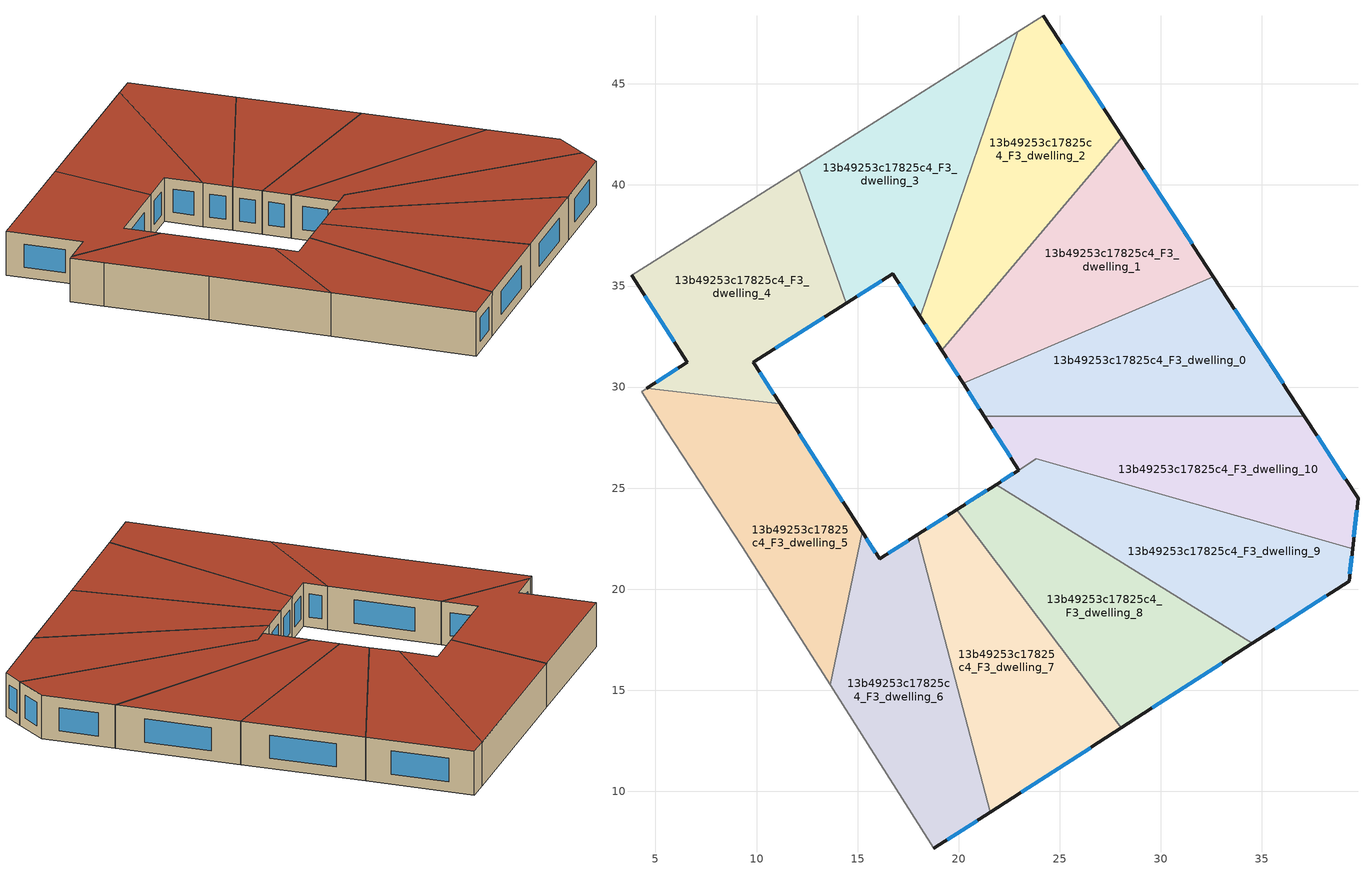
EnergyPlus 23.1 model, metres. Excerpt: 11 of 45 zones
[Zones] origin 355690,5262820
13b49253c17825c4_F3_dwelling_0
 floor to 13b49253c17825c4_F2_dwelling_0 (EU_floor_Construction): 32.61,35.47 37.11,28.55 21.27,28.55 20.22,30.18 z9
 wall outside (EU_wall_Construction): 20.22,30.18 21.27,28.55 / 37.11,28.55 32.61,35.47 z9:12
 wall to 13b49253c17825c4_F3_dwelling_1 (EU_wall_Construction): 32.61,35.47 20.22,30.18 z9:12
 wall to 13b49253c17825c4_F3_dwelling_10 (EU_wall_Construction): 21.27,28.55 37.11,28.55 z9:12
 window (EU_Window_Construction): 20.47,29.8 21.02,28.94 / 36.06,30.18 33.67,33.84 z9.7:11.3
 roof outside (EU_roof_Construction): 37.11,28.55 32.61,35.47 20.22,30.18 21.27,28.55 z12
13b49253c17825c4_F3_dwelling_1
 floor to 13b49253c17825c4_F2_dwelling_1 (EU_floor_Construction): 28.1,42.38 32.61,35.47 20.22,30.18 19.17,31.82 z9
 wall outside (EU_wall_Construction): 19.17,31.82 20.22,30.18 / 32.61,35.47 28.1,42.38 z9:12
 wall to 13b49253c17825c4_F3_dwelling_2 (EU_wall_Construction): 28.1,42.38 19.17,31.82 z9:12
 window (EU_Window_Construction): 19.42,31.43 19.98,30.57 / 31.55,37.09 29.16,40.76 z9.7:11.3
 roof outside (EU_roof_Construction): 32.61,35.47 28.1,42.38 19.17,31.82 20.22,30.18 z12
13b49253c17825c4_F3_dwelling_10
 floor to 13b49253c17825c4_F2_dwelling_10 (EU_floor_Construction): 37.11,28.55 39.76,24.49 39.49,22 23.84,26.45 22.98,25.89 21.27,28.55 z9
 wall outside (EU_wall_Construction): 21.27,28.55 22.98,25.89 / 39.49,22 39.76,24.49 37.11,28.55 z9:12
 wall to 13b49253c17825c4_F3_dwelling_9 (EU_wall_Construction): 22.98,25.89 23.84,26.45 / 23.84,26.44 39.49,22 z9:12
 window (EU_Window_Construction): 21.67,27.93 22.58,26.52 / 39.14,25.44 37.74,27.6 / 39.56,22.58 39.7,23.9 z9.7:11.3
 roof outside (EU_roof_Construction): 39.49,22 39.76,24.49 37.11,28.55 21.27,28.55 22.98,25.89 23.84,26.45 z12
13b49253c17825c4_F3_dwelling_2
 floor to 13b49253c17825c4_F2_dwelling_2 (EU_floor_Construction): 24.2,48.38 28.1,42.38 19.17,31.82 18.1,33.49 22.91,47.57 z9
 wall outside (EU_wall_Construction): 18.1,33.49 19.17,31.82 / 28.1,42.38 24.2,48.38 z9:12
 wall to 13b49253c17825c4_F3_dwelling_3 (EU_wall_Construction): 22.91,47.57 18.1,33.49 z9:12
 wall adiabatic (EU_wall_Construction): 24.2,48.38 22.91,47.57 z9:12
 window (EU_Window_Construction): 18.35,33.1 18.92,32.21 / 27.19,43.79 25.11,46.97 z9.7:11.3
 roof outside (EU_roof_Construction): 19.17,31.82 28.1,42.38 24.2,48.38 22.91,47.57 18.1,33.49 z12
13b49253c17825c4_F3_dwelling_3
 floor to 13b49253c17825c4_F2_dwelling_3 (EU_floor_Construction): 22.91,47.57 18.1,33.49 16.74,35.61 14.44,34.15 12.1,40.76 z9
 wall outside (EU_wall_Construction): 14.44,34.15 16.74,35.61 18.1,33.49 z9:12
 wall to 13b49253c17825c4_F3_dwelling_4 (EU_wall_Construction): 12.1,40.76 14.44,34.15 z9:12
 wall adiabatic (EU_wall_Construction): 22.91,47.57 12.1,40.76 z9:12
 window (EU_Window_Construction): 17.06,35.11 17.78,33.99 / 14.98,34.49 16.2,35.27 z9.7:11.3
 roof outside (EU_roof_Construction): 18.1,33.49 22.91,47.57 12.1,40.76 14.44,34.15 16.74,35.61 z12
13b49253c17825c4_F3_dwelling_4
 floor to 13b49253c17825c4_F2_dwelling_4 (EU_floor_Construction): 12.1,40.76 14.44,34.15 9.85,31.22 11.16,29.17 4.57,29.94 6.58,31.22 3.81,35.53 z9
 wall outside (EU_wall_Construction): 11.16,29.17 9.85,31.22 14.44,34.15 / 3.81,35.53 6.58,31.22 4.57,29.94 z9:12
 wall adiabatic (EU_wall_Construction): 12.1,40.76 3.81,35.53 z9:12
 wall to 13b49253c17825c4_F3_dwelling_5 (EU_wall_Construction): 4.57,29.94 11.16,29.17 z9:12
 window (EU_Window_Construction): 10.93,31.91 13.36,33.46 / 10.85,29.65 10.16,30.74 / 6.11,30.92 5.04,30.24 / 4.46,34.52 5.93,32.24 z9.7:11.3
 roof outside (EU_roof_Construction): 11.16,29.17 9.85,31.22 14.44,34.15 12.1,40.76 3.81,35.53 6.58,31.22 4.57,29.94 z12
13b49253c17825c4_F3_dwelling_5
 floor to 13b49253c17825c4_F2_dwelling_5 (EU_floor_Construction): 11.16,29.17 15.22,22.85 13.64,15.27 9.3,22.11 5.52,27.88 4.31,29.78 4.57,29.94 z9
 wall outside (EU_wall_Construction): 15.22,22.85 11.16,29.17 z9:12
 wall to 13b49253c17825c4_F3_dwelling_6 (EU_wall_Construction): 13.64,15.27 15.22,22.85 z9:12
 wall adiabatic (EU_wall_Construction): 4.57,29.94 4.31,29.78 5.52,27.88 9.3,22.11 13.64,15.27 z9:12
 window (EU_Window_Construction): 14.27,24.33 12.12,27.69 z9.7:11.3
 roof outside (EU_roof_Construction): 13.64,15.27 15.22,22.85 11.16,29.17 4.57,29.94 4.31,29.78 5.52,27.88 9.3,22.11 z12
13b49253c17825c4_F3_dwelling_6
 floor to 13b49253c17825c4_F2_dwelling_6 (EU_floor_Construction): 17.96,22.69 21.57,8.97 18.78,7.17 13.64,15.27 15.22,22.85 16.09,21.49 z9
 wall outside (EU_wall_Construction): 17.96,22.69 16.09,21.49 15.22,22.85 / 18.78,7.17 21.57,8.97 z9:12
 wall to 13b49253c17825c4_F3_dwelling_7 (EU_wall_Construction): 21.57,8.97 17.96,22.69 z9:12
 wall adiabatic (EU_wall_Construction): 13.64,15.27 18.78,7.17 z9:12
 window (EU_Window_Construction): 15.88,21.81 15.42,22.53 / 17.52,22.41 16.53,21.77 / 19.43,7.59 20.91,8.54 z9.7:11.3
 roof outside (EU_roof_Construction): 21.57,8.97 17.96,22.69 16.09,21.49 15.22,22.85 13.64,15.27 18.78,7.17 z12
13b49253c17825c4_F3_dwelling_7
 floor to 13b49253c17825c4_F2_dwelling_7 (EU_floor_Construction): 19.9,23.93 28.05,13.14 21.57,8.97 17.96,22.69 z9
 wall outside (EU_wall_Construction): 19.9,23.93 17.96,22.69 / 21.57,8.97 28.05,13.14 z9:12
 wall to 13b49253c17825c4_F3_dwelling_8 (EU_wall_Construction): 28.05,13.14 19.9,23.93 z9:12
 window (EU_Window_Construction): 19.45,23.64 18.41,22.98 / 23.09,9.95 26.53,12.16 z9.7:11.3
 roof outside (EU_roof_Construction): 28.05,13.14 19.9,23.93 17.96,22.69 21.57,8.97 z12
13b49253c17825c4_F3_dwelling_8
 floor to 13b49253c17825c4_F2_dwelling_8 (EU_floor_Construction): 34.54,17.32 28.05,13.14 19.9,23.93 21.86,25.18 z9
 wall outside (EU_wall_Construction): 21.86,25.18 19.9,23.93 / 28.05,13.14 34.54,17.32 z9:12
 wall to 13b49253c17825c4_F3_dwelling_9 (EU_wall_Construction): 34.54,17.32 21.86,25.18 z9:12
 window (EU_Window_Construction): 21.4,24.89 20.36,24.22 / 29.57,14.12 33.02,16.34 z9.7:11.3
 roof outside (EU_roof_Construction): 34.54,17.32 21.86,25.18 19.9,23.93 28.05,13.14 z12
13b49253c17825c4_F3_dwelling_9
 floor to 13b49253c17825c4_F2_dwelling_9 (EU_floor_Construction): 39.49,22 39.32,20.4 34.54,17.32 21.86,25.18 22.98,25.89 23.84,26.44 z9
 wall outside (EU_wall_Construction): 34.54,17.32 39.32,20.4 39.49,22 / 22.97,25.89 21.86,25.18 z9:12
 window (EU_Window_Construction): 39.36,20.77 39.45,21.62 / 35.66,18.04 38.2,19.67 / 22.71,25.72 22.12,25.35 z9.7:11.3
 roof outside (EU_roof_Construction): 39.32,20.4 39.49,22 23.84,26.44 22.98,25.89 21.86,25.18 34.54,17.32 z12
[Building]
EU S2 Campaign: North Axis=0; Terrain=City; Solar Distribution=FullExterior
[Site:Location]
Budapest.Ferenc.Liszt.Intl.AP: Latitude=47.437; Longitude=19.256; Time Zone=1; Elevation=185
[SizingPeriod:WeatherFileDays]
AnnualSizingPeriod: Begin Month=1; Begin Day of Month=1; End Month=12; End Day of Month=31; Day of Week for Start Day=Monday; Use Weather File Daylight Saving Period=No; Use Weather File Rain and Snow Indicators=No
[MATERIAL]
EU_InternalMass_Material: Roughness=MediumRough; Thickness=0.1; Conductivity=1; Density=1800; Specific Heat=900; Thermal Absorptance=0.9; Solar Absorptance=0.7; Visible Absorptance=0.7
[MATERIAL:NOMASS] Roughness=MediumRough; Thermal Absorptance=0.9; Solar Absorptance=0.7; Visible Absorptance=0.7
Name | Thermal Resistance
EU_wall_NoMass | 0.832559
EU_roof_NoMass | 1.39638
EU_floor_NoMass | 0.872794
[WINDOWMATERIAL:SIMPLEGLAZINGSYSTEM]
EU_Window_SimpleGlazing: UFactor=2.79869; Solar Heat Gain Coefficient=0.75; Visible Transmittance=0.75
[CONSTRUCTION]
EU_wall_Construction: EU_wall_NoMass
EU_roof_Construction: EU_roof_NoMass
EU_floor_Construction: EU_floor_NoMass
EU_Window_Construction: EU_Window_SimpleGlazing
EU_InternalMass_Construction: EU_InternalMass_Material
[ZONE] Type=1; Multiplier=1; Ceiling Height=autocalculate; Floor Area=autocalculate; Part of Total Floor Area=Yes
Name | Volume
13b49253c17825c4_F3_dwelling_0; 13b49253c17825c4_F3_dwelling_7 | 202.811
13b49253c17825c4_F3_dwelling_1 | 202.842
13b49253c17825c4_F3_dwelling_10 | 204.605
13b49253c17825c4_F3_dwelling_2 | 202.789
13b49253c17825c4_F3_dwelling_3 | 202.84
13b49253c17825c4_F3_dwelling_4 | 202.809
13b49253c17825c4_F3_dwelling_5 | 202.829
13b49253c17825c4_F3_dwelling_6 | 202.822
13b49253c17825c4_F3_dwelling_8 | 202.82
13b49253c17825c4_F3_dwelling_9 | 201.003
[INTERNALMASS] Construction=EU_InternalMass_Construction
Name | Zone or ZoneList | Surface Area
13b49253c17825c4_F3_dwelling_0_EU_InternalMass | 13b49253c17825c4_F3_dwelling_0 | 67.6035
13b49253c17825c4_F3_dwelling_1_EU_InternalMass | 13b49253c17825c4_F3_dwelling_1 | 67.6139
13b49253c17825c4_F3_dwelling_2_EU_InternalMass | 13b49253c17825c4_F3_dwelling_2 | 67.5963
13b49253c17825c4_F3_dwelling_3_EU_InternalMass | 13b49253c17825c4_F3_dwelling_3 | 67.6134
13b49253c17825c4_F3_dwelling_4_EU_InternalMass | 13b49253c17825c4_F3_dwelling_4 | 67.6031
13b49253c17825c4_F3_dwelling_5_EU_InternalMass | 13b49253c17825c4_F3_dwelling_5 | 67.6098
13b49253c17825c4_F3_dwelling_6_EU_InternalMass | 13b49253c17825c4_F3_dwelling_6 | 67.6074
13b49253c17825c4_F3_dwelling_7_EU_InternalMass | 13b49253c17825c4_F3_dwelling_7 | 67.6039
13b49253c17825c4_F3_dwelling_8_EU_InternalMass | 13b49253c17825c4_F3_dwelling_8 | 67.6067
13b49253c17825c4_F3_dwelling_9_EU_InternalMass | 13b49253c17825c4_F3_dwelling_9 | 67.003
13b49253c17825c4_F3_dwelling_10_EU_InternalMass | 13b49253c17825c4_F3_dwelling_10 | 68.2014
[OTHEREQUIPMENT] Fuel Type=Electricity; Design Level Calculation Method=Watts/Area; Power per Zone Floor Area=1; Fraction Latent=0; Fraction Radiant=0; Fraction Lost=0; Carbon Dioxide Generation Rate=0; EndUse Subcategory=EU_Step8_InternalGains
Name | Zone or ZoneList or Space or SpaceList | Schedule
EU_Step8_InternalGain_13b49253c17825c4_F3_dwelling_0_f000 | 13b49253c17825c4_F3_dwelling_0 | EU_Step8_GainSchedule_13b49253c17825c4_F3_dwelling_0_f000
EU_Step8_InternalGain_13b49253c17825c4_F3_dwelling_1_f000 | 13b49253c17825c4_F3_dwelling_1 | EU_Step8_GainSchedule_13b49253c17825c4_F3_dwelling_1_f000
EU_Step8_InternalGain_13b49253c17825c4_F3_dwelling_2_f000 | 13b49253c17825c4_F3_dwelling_2 | EU_Step8_GainSchedule_13b49253c17825c4_F3_dwelling_2_f000
EU_Step8_InternalGain_13b49253c17825c4_F3_dwelling_3_f000 | 13b49253c17825c4_F3_dwelling_3 | EU_Step8_GainSchedule_13b49253c17825c4_F3_dwelling_3_f000
EU_Step8_InternalGain_13b49253c17825c4_F3_dwelling_4_f000 | 13b49253c17825c4_F3_dwelling_4 | EU_Step8_GainSchedule_13b49253c17825c4_F3_dwelling_4_f000
EU_Step8_InternalGain_13b49253c17825c4_F3_dwelling_5_f000 | 13b49253c17825c4_F3_dwelling_5 | EU_Step8_GainSchedule_13b49253c17825c4_F3_dwelling_5_f000
EU_Step8_InternalGain_13b49253c17825c4_F3_dwelling_6_f000 | 13b49253c17825c4_F3_dwelling_6 | EU_Step8_GainSchedule_13b49253c17825c4_F3_dwelling_6_f000
EU_Step8_InternalGain_13b49253c17825c4_F3_dwelling_7_f000 | 13b49253c17825c4_F3_dwelling_7 | EU_Step8_GainSchedule_13b49253c17825c4_F3_dwelling_7_f000
EU_Step8_InternalGain_13b49253c17825c4_F3_dwelling_8_f000 | 13b49253c17825c4_F3_dwelling_8 | EU_Step8_GainSchedule_13b49253c17825c4_F3_dwelling_8_f000
EU_Step8_InternalGain_13b49253c17825c4_F3_dwelling_9_f000 | 13b49253c17825c4_F3_dwelling_9 | EU_Step8_GainSchedule_13b49253c17825c4_F3_dwelling_9_f000
EU_Step8_InternalGain_13b49253c17825c4_F3_dwelling_10_f000 | 13b49253c17825c4_F3_dwelling_10 | EU_Step8_GainSchedule_13b49253c17825c4_F3_dwelling_10_f000
[ZONEVENTILATION:DESIGNFLOWRATE] Schedule=EU_AlwaysOn; Design Flow Rate Calculation Method=AirChanges/Hour; Air Changes per Hour=0.475469; Ventilation Type=Natural; Fan Pressure Rise=0; Fan Total Efficiency=1; Constant Term Coefficient=1; Temperature Term Coefficient=0; Velocity Term Coefficient=0; Velocity Squared Term Coefficient=0; Minimum Indoor Temperature=-100; Maximum Indoor Temperature=100; Delta Temperature=-100; Minimum Outdoor Temperature=-100; Maximum Outdoor Temperature=100; Maximum Wind Speed=40
Name | Zone or ZoneList or Space or SpaceList
EU_ConstantAir_13b49253c17825c4_F3_dwelling_0 | 13b49253c17825c4_F3_dwelling_0
EU_ConstantAir_13b49253c17825c4_F3_dwelling_1 | 13b49253c17825c4_F3_dwelling_1
EU_ConstantAir_13b49253c17825c4_F3_dwelling_2 | 13b49253c17825c4_F3_dwelling_2
EU_ConstantAir_13b49253c17825c4_F3_dwelling_3 | 13b49253c17825c4_F3_dwelling_3
EU_ConstantAir_13b49253c17825c4_F3_dwelling_4 | 13b49253c17825c4_F3_dwelling_4
EU_ConstantAir_13b49253c17825c4_F3_dwelling_5 | 13b49253c17825c4_F3_dwelling_5
EU_ConstantAir_13b49253c17825c4_F3_dwelling_6 | 13b49253c17825c4_F3_dwelling_6
EU_ConstantAir_13b49253c17825c4_F3_dwelling_7 | 13b49253c17825c4_F3_dwelling_7
EU_ConstantAir_13b49253c17825c4_F3_dwelling_8 | 13b49253c17825c4_F3_dwelling_8
EU_ConstantAir_13b49253c17825c4_F3_dwelling_9 | 13b49253c17825c4_F3_dwelling_9
EU_ConstantAir_13b49253c17825c4_F3_dwelling_10 | 13b49253c17825c4_F3_dwelling_10
[HVACTEMPLATE:THERMOSTAT] Constant Heating Setpoint=20; Constant Cooling Setpoint=50
EU_HeatOnly_13b49253c17825c4_F0_dwelling_0; EU_HeatOnly_13b49253c17825c4_F0_dwelling_1; EU_HeatOnly_13b49253c17825c4_F0_dwelling_2; EU_HeatOnly_13b49253c17825c4_F0_dwelling_3; EU_HeatOnly_13b49253c17825c4_F0_dwelling_4; EU_HeatOnly_13b49253c17825c4_F0_dwelling_5; EU_HeatOnly_13b49253c17825c4_F0_dwelling_6; EU_HeatOnly_13b49253c17825c4_F0_dwelling_7; EU_HeatOnly_13b49253c17825c4_F0_dwelling_8; EU_HeatOnly_13b49253c17825c4_F0_dwelling_9; EU_HeatOnly_13b49253c17825c4_F0_dwelling_10; EU_HeatOnly_13b49253c17825c4_F0_dwelling_11; EU_HeatOnly_13b49253c17825c4_F1_dwelling_0; EU_HeatOnly_13b49253c17825c4_F1_dwelling_1; EU_HeatOnly_13b49253c17825c4_F1_dwelling_2; EU_HeatOnly_13b49253c17825c4_F1_dwelling_3; EU_HeatOnly_13b49253c17825c4_F1_dwelling_4; EU_HeatOnly_13b49253c17825c4_F1_dwelling_5; EU_HeatOnly_13b49253c17825c4_F1_dwelling_6; EU_HeatOnly_13b49253c17825c4_F1_dwelling_7; EU_HeatOnly_13b49253c17825c4_F1_dwelling_8; EU_HeatOnly_13b49253c17825c4_F1_dwelling_9; EU_HeatOnly_13b49253c17825c4_F1_dwelling_10; EU_HeatOnly_13b49253c17825c4_F2_dwelling_0; EU_HeatOnly_13b49253c17825c4_F2_dwelling_1; EU_HeatOnly_13b49253c17825c4_F2_dwelling_2; EU_HeatOnly_13b49253c17825c4_F2_dwelling_3; EU_HeatOnly_13b49253c17825c4_F2_dwelling_4; EU_HeatOnly_13b49253c17825c4_F2_dwelling_5; EU_HeatOnly_13b49253c17825c4_F2_dwelling_6; EU_HeatOnly_13b49253c17825c4_F2_dwelling_7; EU_HeatOnly_13b49253c17825c4_F2_dwelling_8; EU_HeatOnly_13b49253c17825c4_F2_dwelling_9; EU_HeatOnly_13b49253c17825c4_F2_dwelling_10; EU_HeatOnly_13b49253c17825c4_F3_dwelling_0; EU_HeatOnly_13b49253c17825c4_F3_dwelling_1; EU_HeatOnly_13b49253c17825c4_F3_dwelling_2; EU_HeatOnly_13b49253c17825c4_F3_dwelling_3; EU_HeatOnly_13b49253c17825c4_F3_dwelling_4; EU_HeatOnly_13b49253c17825c4_F3_dwelling_5; EU_HeatOnly_13b49253c17825c4_F3_dwelling_6; EU_HeatOnly_13b49253c17825c4_F3_dwelling_7; EU_HeatOnly_13b49253c17825c4_F3_dwelling_8; EU_HeatOnly_13b49253c17825c4_F3_dwelling_9; EU_HeatOnly_13b49253c17825c4_F3_dwelling_10
[HVACTEMPLATE:ZONE:IDEALLOADSAIRSYSTEM] System Availability Schedule=EU_AlwaysOn; Maximum Heating Supply Air Temperature=50; Minimum Cooling Supply Air Temperature=13; Maximum Heating Supply Air Humidity Ratio=0.0156; Minimum Cooling Supply Air Humidity Ratio=0.0077; Heating Limit=NoLimit; Cooling Limit=NoLimit; Heating Availability Schedule=EU_AlwaysOn; Cooling Availability Schedule=EU_CoolingOff; Dehumidification Control Type=ConstantSensibleHeatRatio; Cooling Sensible Heat Ratio=0.7; Dehumidification Setpoint=60; Humidification Control Type=None; Humidification Setpoint=30; Outdoor Air Method=None; Outdoor Air Flow Rate per Person=0.00944; Outdoor Air Flow Rate per Zone Floor Area=0; Outdoor Air Flow Rate per Zone=0; Demand Controlled Ventilation Type=None; Outdoor Air Economizer Type=NoEconomizer; Heat Recovery Type=None; Sensible Heat Recovery Effectiveness=0.7; Latent Heat Recovery Effectiveness=0.65
Name | Template Thermostat
13b49253c17825c4_F3_dwelling_0 | EU_HeatOnly_13b49253c17825c4_F3_dwelling_0
13b49253c17825c4_F3_dwelling_1 | EU_HeatOnly_13b49253c17825c4_F3_dwelling_1
13b49253c17825c4_F3_dwelling_2 | EU_HeatOnly_13b49253c17825c4_F3_dwelling_2
13b49253c17825c4_F3_dwelling_3 | EU_HeatOnly_13b49253c17825c4_F3_dwelling_3
13b49253c17825c4_F3_dwelling_4 | EU_HeatOnly_13b49253c17825c4_F3_dwelling_4
13b49253c17825c4_F3_dwelling_5 | EU_HeatOnly_13b49253c17825c4_F3_dwelling_5
13b49253c17825c4_F3_dwelling_6 | EU_HeatOnly_13b49253c17825c4_F3_dwelling_6
13b49253c17825c4_F3_dwelling_7 | EU_HeatOnly_13b49253c17825c4_F3_dwelling_7
13b49253c17825c4_F3_dwelling_8 | EU_HeatOnly_13b49253c17825c4_F3_dwelling_8
13b49253c17825c4_F3_dwelling_9 | EU_HeatOnly_13b49253c17825c4_F3_dwelling_9
13b49253c17825c4_F3_dwelling_10 | EU_HeatOnly_13b49253c17825c4_F3_dwelling_10
[SIZING:ZONE] Zone Cooling Design Supply Air Temperature Input Method=SupplyAirTemperature; Zone Cooling Design Supply Air Temperature=13; Zone Heating Design Supply Air Temperature Input Method=SupplyAirTemperature; Zone Heating Design Supply Air Temperature=50; Zone Cooling Design Supply Air Humidity Ratio=0.008; Zone Heating Design Supply Air Humidity Ratio=0.008; Cooling Design Air Flow Method=DesignDay; Cooling Design Air Flow Rate=0; Cooling Minimum Air Flow per Zone Floor Area=0.000762; Cooling Minimum Air Flow=0; Cooling Minimum Air Flow Fraction=0.2; Heating Design Air Flow Method=DesignDay; Heating Design Air Flow Rate=0; Heating Maximum Air Flow per Zone Floor Area=0.002032; Heating Maximum Air Flow=0.141576; Heating Maximum Air Flow Fraction=0.3; Account for Dedicated Outdoor Air System=No; Dedicated Outdoor Air System Control Strategy=NeutralSupplyAir; Dedicated Outdoor Air Low Setpoint Temperature for Design=autosize; Dedicated Outdoor Air High Setpoint Temperature for Design=autosize; Zone Load Sizing Method=Sensible Load Only No Latent Load; Zone Latent Cooling Design Supply Air Humidity Ratio Input Method=HumidityRatioDifference; Zone Cooling Design Supply Air Humidity Ratio Difference=0.005; Zone Latent Heating Design Supply Air Humidity Ratio Input Method=HumidityRatioDifference; Zone Humidification Design Supply Air Humidity Ratio Difference=0.005
13b49253c17825c4_F3_dwelling_0; 13b49253c17825c4_F3_dwelling_1; 13b49253c17825c4_F3_dwelling_2; 13b49253c17825c4_F3_dwelling_3; 13b49253c17825c4_F3_dwelling_4; 13b49253c17825c4_F3_dwelling_5; 13b49253c17825c4_F3_dwelling_6; 13b49253c17825c4_F3_dwelling_7; 13b49253c17825c4_F3_dwelling_8; 13b49253c17825c4_F3_dwelling_9; 13b49253c17825c4_F3_dwelling_10
[SCHEDULE:CONSTANT]
Name | Hourly Value
EU_AlwaysOn | 1
EU_CoolingOff | 0
[SCHEDULE:FILE] Column Number=1; Rows to Skip at Top=0; Number of Hours of Data=8760; Column Separator=Comma; Interpolate to Timestep=No; Minutes per Item=60; Adjust Schedule for Daylight Savings=Yes
Name | File
EU_Step8_GainSchedule_13b49253c17825c4_F3_dwelling_0_f000 | ../../schedules/13b49253c17825c4/13b49253c17825c4_F3_dwelling_0_f000_gain.csv
EU_Step8_GainSchedule_13b49253c17825c4_F3_dwelling_1_f000 | ../../schedules/13b49253c17825c4/13b49253c17825c4_F3_dwelling_1_f000_gain.csv
EU_Step8_GainSchedule_13b49253c17825c4_F3_dwelling_2_f000 | ../../schedules/13b49253c17825c4/13b49253c17825c4_F3_dwelling_2_f000_gain.csv
EU_Step8_GainSchedule_13b49253c17825c4_F3_dwelling_3_f000 | ../../schedules/13b49253c17825c4/13b49253c17825c4_F3_dwelling_3_f000_gain.csv
EU_Step8_GainSchedule_13b49253c17825c4_F3_dwelling_4_f000 | ../../schedules/13b49253c17825c4/13b49253c17825c4_F3_dwelling_4_f000_gain.csv
EU_Step8_GainSchedule_13b49253c17825c4_F3_dwelling_5_f000 | ../../schedules/13b49253c17825c4/13b49253c17825c4_F3_dwelling_5_f000_gain.csv
EU_Step8_GainSchedule_13b49253c17825c4_F3_dwelling_6_f000 | ../../schedules/13b49253c17825c4/13b49253c17825c4_F3_dwelling_6_f000_gain.csv
EU_Step8_GainSchedule_13b49253c17825c4_F3_dwelling_7_f000 | ../../schedules/13b49253c17825c4/13b49253c17825c4_F3_dwelling_7_f000_gain.csv
EU_Step8_GainSchedule_13b49253c17825c4_F3_dwelling_8_f000 | ../../schedules/13b49253c17825c4/13b49253c17825c4_F3_dwelling_8_f000_gain.csv
EU_Step8_GainSchedule_13b49253c17825c4_F3_dwelling_9_f000 | ../../schedules/13b49253c17825c4/13b49253c17825c4_F3_dwelling_9_f000_gain.csv
EU_Step8_GainSchedule_13b49253c17825c4_F3_dwelling_10_f000 | ../../schedules/13b49253c17825c4/13b49253c17825c4_F3_dwelling_10_f000_gain.csv
